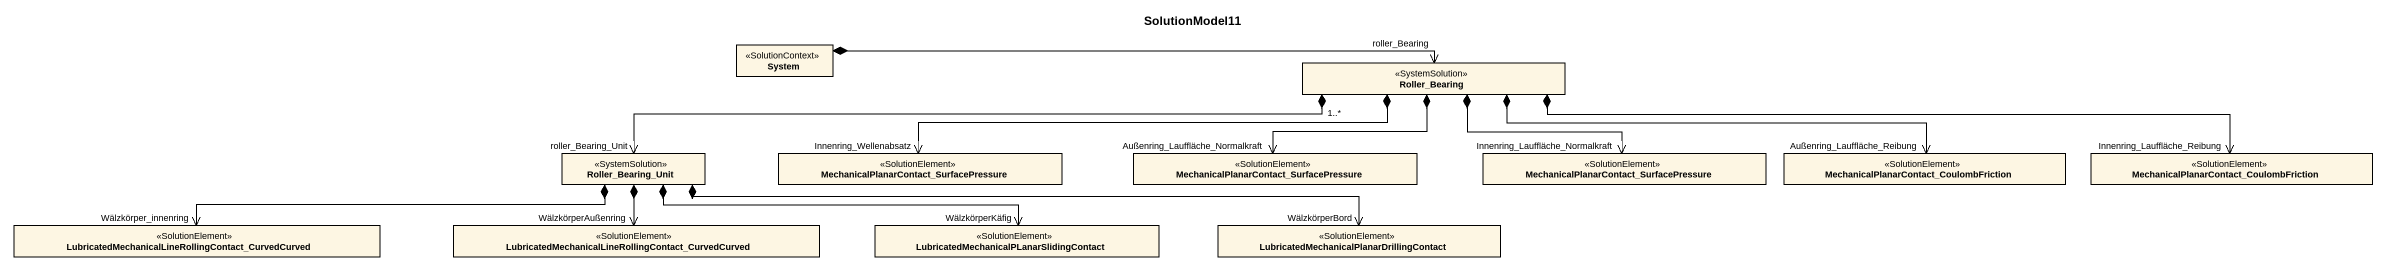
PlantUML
@startuml
title SolutionModel11
hide circle
hide empty members
class System <<SolutionContext>>
class Roller_Bearing <<SystemSolution>>
class Roller_Bearing_Unit <<SystemSolution>>
class "MechanicalPlanarContact_SurfacePressure" as MechanicalPlanarContact <<SolutionElement>>
class "MechanicalPlanarContact_SurfacePressure" as MechanicalPlanarContact_2 <<SolutionElement>>
class "MechanicalPlanarContact_SurfacePressure" as MechanicalPlanarContact_3 <<SolutionElement>>
class "MechanicalPlanarContact_CoulombFriction" as MechanicalPlanarContact_4 <<SolutionElement>>
class "MechanicalPlanarContact_CoulombFriction" as MechanicalPlanarContact_5 <<SolutionElement>>
class "LubricatedMechanicalLineRollingContact_CurvedCurved" as LubricatedMechanicalLineRoll <<SolutionElement>>
class "LubricatedMechanicalLineRollingContact_CurvedCurved" as LubricatedMechanicalLineRoll_2 <<SolutionElement>>
class "LubricatedMechanicalPLanarSlidingContact" as LubricatedMechanicalPLanarSl <<SolutionElement>>
class "LubricatedMechanicalPlanarDrillingContact" as LubricatedMechanicalPlanarDr <<SolutionElement>>
System *-right-> "roller_Bearing" Roller_Bearing
Roller_Bearing "1..*" *-left-> "roller_Bearing_Unit" Roller_Bearing_Unit
Roller_Bearing *-left-> "Innenring_Wellenabsatz" MechanicalPlanarContact
Roller_Bearing *-left-> "Außenring_Lauffläche_Normalkraft" MechanicalPlanarContact_2
Roller_Bearing *-right-> "Innenring_Lauffläche_Normalkraft" MechanicalPlanarContact_3
Roller_Bearing *-right-> "Außenring_Lauffläche_Reibung" MechanicalPlanarContact_4
Roller_Bearing *-right-> "Innenring_Lauffläche_Reibung" MechanicalPlanarContact_5
Roller_Bearing_Unit *-left-> "Wälzkörper_innenring" LubricatedMechanicalLineRoll
Roller_Bearing_Unit *--> "WälzkörperAußenring" LubricatedMechanicalLineRoll_2
Roller_Bearing_Unit *-right-> "WälzkörperKäfig" LubricatedMechanicalPLanarSl
Roller_Bearing_Unit *-right-> "WälzkörperBord" LubricatedMechanicalPlanarDr
@enduml
